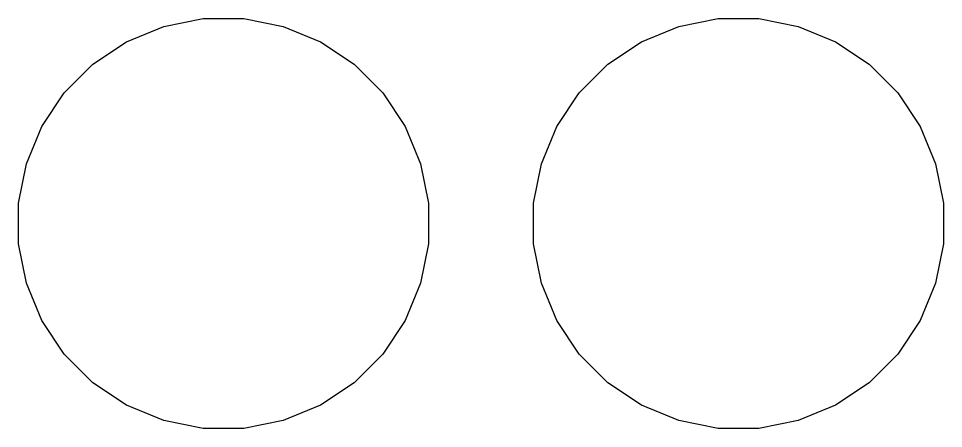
# Model space of a CAD drawing. Header units: millimetres. Extents: x 71 to 173, y -157 to -95.
# Drawn here: x 95.561 to 100.051, y -124.806 to -122.816 of the extents above; entities that cross this region are included whole.
import ezdxf

# ---------------------------------------------------------------- set-up
doc = ezdxf.new("R2010")
doc.units = ezdxf.units.MM
doc.layers.add('B.Mask', color=4, linetype='CONTINUOUS', true_color=0x02ffee)

msp = doc.modelspace()

# ---------------------------------------------------------------- linework, layer by layer
at = {"layer": 'B.Mask', "linetype": 'CONTINUOUS'}
for p, q in [((96.084703, -122.929079), (96.265815, -122.85406)), ((96.265815, -122.85406), (96.458083, -122.815815)), ((96.458083, -122.815815), (96.654117, -122.815815)), ((96.654117, -122.815815), (96.846385, -122.85406)), ((96.846385, -122.85406), (97.027497, -122.929079)), ((98.584703, -122.929079), (98.765815, -122.85406)), ((98.765815, -122.85406), (98.958083, -122.815815)), ((98.958083, -122.815815), (99.154117, -122.815815)), ((99.154117, -122.815815), (99.346385, -122.85406)), ((99.346385, -122.85406), (99.527497, -122.929079)), ((95.921707, -123.03799), (96.084703, -122.929079)), ((97.027497, -122.929079), (97.190493, -123.03799)), ((98.421707, -123.03799), (98.584703, -122.929079)), ((99.527497, -122.929079), (99.690493, -123.03799)), ((95.78309, -123.176607), (95.921707, -123.03799)), ((97.190493, -123.03799), (97.32911, -123.176607)), ((98.28309, -123.176607), (98.421707, -123.03799)), ((99.690493, -123.03799), (99.82911, -123.176607)), ((95.674179, -123.339603), (95.78309, -123.176607)), ((97.32911, -123.176607), (97.438021, -123.339603)), ((98.174179, -123.339603), (98.28309, -123.176607)), ((99.82911, -123.176607), (99.938021, -123.339603)), ((95.59916, -123.520715), (95.674179, -123.339603)), ((97.438021, -123.339603), (97.51304, -123.520715)), ((98.09916, -123.520715), (98.174179, -123.339603)), ((99.938021, -123.339603), (100.01304, -123.520715)), ((95.560915, -123.712983), (95.59916, -123.520715)), ((97.51304, -123.520715), (97.551285, -123.712983)), ((98.060915, -123.712983), (98.09916, -123.520715)), ((100.01304, -123.520715), (100.051285, -123.712983)), ((95.560915, -123.909017), (95.560915, -123.712983)), ((97.551285, -123.712983), (97.551285, -123.909017)), ((98.060915, -123.909017), (98.060915, -123.712983)), ((100.051285, -123.712983), (100.051285, -123.909017)), ((95.59916, -124.101285), (95.560915, -123.909017)), ((97.551285, -123.909017), (97.51304, -124.101285)), ((98.09916, -124.101285), (98.060915, -123.909017)), ((100.051285, -123.909017), (100.01304, -124.101285)), ((95.674179, -124.282397), (95.59916, -124.101285)), ((97.51304, -124.101285), (97.438021, -124.282397)), ((98.174179, -124.282397), (98.09916, -124.101285)), ((100.01304, -124.101285), (99.938021, -124.282397)), ((95.78309, -124.445393), (95.674179, -124.282397)), ((97.438021, -124.282397), (97.32911, -124.445393)), ((98.28309, -124.445393), (98.174179, -124.282397)), ((99.938021, -124.282397), (99.82911, -124.445393)), ((95.921707, -124.58401), (95.78309, -124.445393)), ((97.32911, -124.445393), (97.190493, -124.58401)), ((98.421707, -124.58401), (98.28309, -124.445393)), ((99.82911, -124.445393), (99.690493, -124.58401)), ((96.084703, -124.692921), (95.921707, -124.58401)), ((97.190493, -124.58401), (97.027497, -124.692921)), ((98.584703, -124.692921), (98.421707, -124.58401)), ((99.690493, -124.58401), (99.527497, -124.692921)), ((96.265815, -124.76794), (96.084703, -124.692921)), ((97.027497, -124.692921), (96.846385, -124.76794)), ((98.765815, -124.76794), (98.584703, -124.692921)), ((99.527497, -124.692921), (99.346385, -124.76794)), ((96.458083, -124.806185), (96.265815, -124.76794)), ((96.846385, -124.76794), (96.654117, -124.806185)), ((98.958083, -124.806185), (98.765815, -124.76794)), ((99.346385, -124.76794), (99.154117, -124.806185)), ((96.654117, -124.806185), (96.458083, -124.806185)), ((99.154117, -124.806185), (98.958083, -124.806185))]:
    msp.add_line(p, q, dxfattribs=at)

doc.saveas('drawing.dxf')
